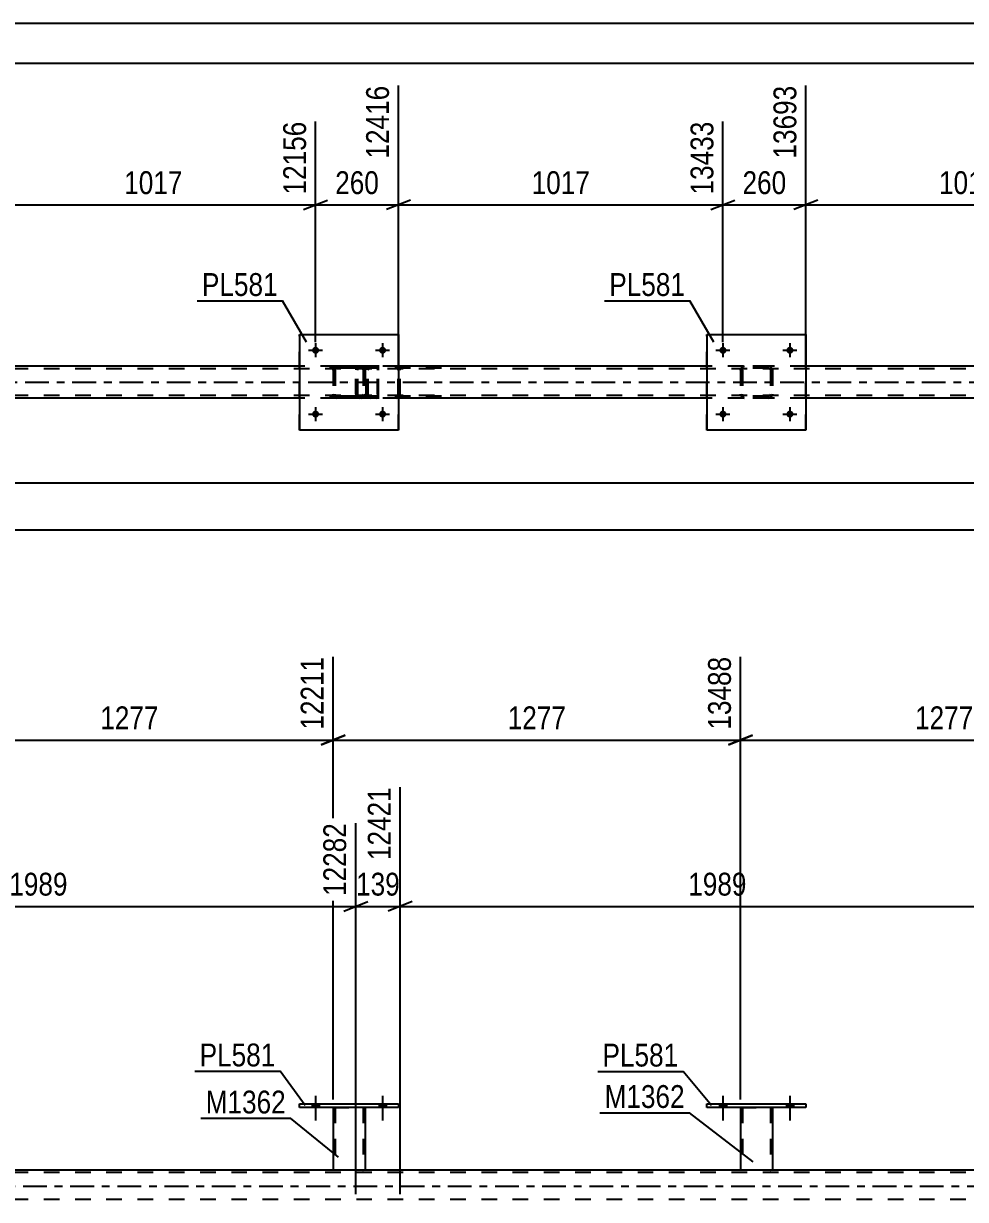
# Model space of a CAD drawing. Header units: millimetres. Extents: x 0 to 841, y 0 to 594.
# Drawn here: x 489.4 to 607.5, y 446.6 to 594 of the extents above; entities that cross this region are included whole.
import ezdxf

# ---------------------------------------------------------------- set-up
doc = ezdxf.new("R2010")
doc.units = ezdxf.units.MM
doc.linetypes.add('DXK_LINE_DOT2', pattern=[3.9198, 1.9599, -1.9599])
doc.linetypes.add('DXK_LINE_DOT3', pattern=[5.9187, 2.979, -0.9799, 0.9799, -0.9799])
doc.styles.add('Arial Narrow', font='ARIALN.TTF', dxfattribs={"height": 0.2})

# ---------------------------------------------------------------- blocks, each defined once
blk = doc.blocks.new('Unknown-232924980-1133')
at = {"color": 5, "linetype": 'Continuous'}
for p, q in [((841, 594), (0, 594)), ((836, 589), (5, 589))]:
    blk.add_line(p, q, dxfattribs=at)
blk = doc.blocks.new('Part-232924980-11378 - 11367')
at = {"color": 7, "linetype": 'DXK_LINE_DOT2'}
for p, q in [((532.42, 550.74), (532.38, 550.56)), ((532.38, 547.52), (532.38, 550.56)), ((532.63, 550.56), (532.65, 550.65)), ((532.63, 547.52), (532.63, 550.56)), ((532.65, 550.65), (532.71, 550.73)), ((532.89, 551.04), (532.69, 551)), ((532.71, 550.73), (532.79, 550.78)), ((532.79, 550.78), (532.89, 550.8)), ((541.83, 551.04), (532.89, 551.04)), ((541.83, 550.8), (532.89, 550.8)), ((536.32, 551), (536.12, 551.04)), ((536.12, 550.8), (536.22, 550.78)), ((536.22, 550.78), (536.3, 550.73)), ((536.3, 550.73), (536.36, 550.65)), ((536.36, 550.65), (536.38, 550.56)), ((536.38, 547.52), (536.38, 550.56)), ((536.62, 550.64), (536.6, 550.74)), ((536.64, 550.56), (536.62, 550.64)), ((536.64, 547.52), (536.64, 550.56)), ((532.38, 547.52), (532.42, 547.33)), ((532.65, 547.43), (532.63, 547.52)), ((532.71, 547.35), (532.65, 547.43)), ((532.69, 547.07), (532.89, 547.04)), ((532.79, 547.3), (532.71, 547.35)), ((532.89, 547.28), (532.79, 547.3)), ((541.83, 547.28), (532.89, 547.28)), ((541.83, 547.04), (532.89, 547.04)), ((536.22, 547.3), (536.12, 547.28)), ((536.12, 547.04), (536.32, 547.07)), ((536.3, 547.35), (536.22, 547.3)), ((536.36, 547.43), (536.3, 547.35)), ((536.38, 547.52), (536.36, 547.43)), ((536.6, 547.33), (536.62, 547.43)), ((536.62, 547.43), (536.64, 547.52))]:
    blk.add_line(p, q, dxfattribs=at)
for centre, start, end in [((532.87, 550.54), 110.7583, 155.68), ((536.14, 550.54), 24.32, 69.2417), ((532.87, 547.54), 204.32, 249.2417)]:
    blk.add_arc(centre, 0.496, start, end, dxfattribs=at)
blk = doc.blocks.new('Part-232924980-11379 - 11367')
at = {"color": 7, "linetype": 'DXK_LINE_DOT2'}
for p, q in [((533.65, 551.04), (526.68, 551.04)), ((533.65, 550.8), (526.68, 550.8)), ((531.1, 550.74), (531.06, 550.56)), ((531.06, 547.52), (531.06, 550.56)), ((531.31, 550.56), (531.33, 550.65)), ((531.31, 547.52), (531.31, 550.56)), ((531.33, 550.65), (531.39, 550.73)), ((531.56, 551.04), (531.37, 551)), ((531.39, 550.73), (531.47, 550.78)), ((531.47, 550.78), (531.56, 550.8)), ((532.38, 550.8), (532.38, 551.04)), ((533.76, 551), (533.65, 551.04)), ((533.65, 550.8), (533.71, 550.78)), ((533.71, 550.78), (533.75, 550.73)), ((533.75, 550.73), (533.78, 550.65)), ((533.85, 550.9), (533.76, 551)), ((533.78, 550.65), (533.79, 550.56)), ((533.79, 547.52), (533.79, 550.56)), ((533.9, 550.74), (533.85, 550.9)), ((533.93, 550.56), (533.9, 550.74)), ((533.93, 547.52), (533.93, 550.56)), ((533.65, 547.28), (526.68, 547.28)), ((533.65, 547.04), (526.68, 547.04)), ((531.06, 547.52), (531.1, 547.33)), ((531.33, 547.43), (531.31, 547.52)), ((531.39, 547.35), (531.33, 547.43)), ((531.37, 547.07), (531.56, 547.04)), ((531.47, 547.3), (531.39, 547.35)), ((531.56, 547.28), (531.47, 547.3)), ((532.38, 547.04), (532.38, 547.28)), ((533.71, 547.3), (533.65, 547.28)), ((533.65, 547.04), (533.76, 547.07)), ((533.75, 547.35), (533.71, 547.3)), ((533.78, 547.43), (533.75, 547.35)), ((533.76, 547.07), (533.85, 547.18)), ((533.79, 547.52), (533.78, 547.43)), ((533.85, 547.18), (533.9, 547.33)), ((533.9, 547.33), (533.93, 547.52))]:
    blk.add_line(p, q, dxfattribs=at)
for centre, start, end in [((531.55, 550.54), 111.1941, 156.1506), ((531.55, 547.53), 203.8494, 248.8059)]:
    blk.add_arc(centre, 0.492, start, end, dxfattribs=at)
blk = doc.blocks.new('Part-232924980-11456 - 11367')
at = {"color": 7, "linetype": 'DXK_LINE_DOT2'}
for p, q in [((760.45, 550.72), (39.78, 550.72)), ((536.43, 551.04), (524.03, 551.04)), ((587.51, 551.04), (575.11, 551.04)), ((760.45, 547.36), (39.78, 547.36)), ((536.43, 547.04), (524.03, 547.04)), ((587.51, 547.04), (575.11, 547.04))]:
    blk.add_line(p, q, dxfattribs=at)
at = {"color": 2, "linetype": 'Continuous'}
for p, q in [((524.03, 551.04), (485.35, 551.04)), ((575.11, 551.04), (536.43, 551.04)), ((626.19, 551.04), (587.51, 551.04)), ((524.03, 547.04), (485.35, 547.04)), ((575.11, 547.04), (536.43, 547.04)), ((626.19, 547.04), (587.51, 547.04))]:
    blk.add_line(p, q, dxfattribs=at)
at = {"color": 7, "linetype": 'DXK_LINE_DOT3'}
blk.add_line((39.78, 549.04), (760.45, 549.04), dxfattribs=at)
blk = doc.blocks.new('Part-232924980-32463 - 11367')
at = {"color": 7, "linetype": 'DXK_LINE_DOT2'}
for p, q in [((528.23, 550.56), (528.27, 550.74)), ((528.27, 550.74), (528.23, 550.56)), ((528.23, 550.56), (528.23, 547.52)), ((528.47, 550.56), (528.49, 550.65)), ((528.47, 550.56), (528.47, 547.52)), ((528.49, 550.65), (528.54, 550.73)), ((528.53, 551), (528.71, 551.04)), ((528.71, 551.04), (528.53, 551)), ((528.54, 550.73), (528.62, 550.78)), ((528.62, 550.78), (528.71, 550.8)), ((531.75, 551.04), (528.71, 551.04)), ((531.75, 550.8), (528.71, 550.8)), ((531.75, 551.04), (531.94, 551)), ((531.94, 551), (531.75, 551.04)), ((531.75, 550.8), (531.84, 550.78)), ((531.84, 550.78), (531.92, 550.73)), ((531.92, 550.73), (531.97, 550.65)), ((531.97, 550.65), (531.99, 550.56)), ((531.99, 550.56), (531.99, 547.52)), ((532.19, 550.74), (532.23, 550.56)), ((532.23, 550.56), (532.19, 550.74)), ((532.23, 550.56), (532.23, 547.52)), ((528.27, 547.33), (528.23, 547.52)), ((528.23, 547.52), (528.27, 547.33)), ((528.49, 547.43), (528.47, 547.52)), ((528.54, 547.35), (528.49, 547.43)), ((528.71, 547.04), (528.53, 547.07)), ((528.53, 547.07), (528.71, 547.04)), ((528.62, 547.3), (528.54, 547.35)), ((528.71, 547.28), (528.62, 547.3)), ((531.75, 547.28), (528.71, 547.28)), ((531.75, 547.04), (528.71, 547.04)), ((531.84, 547.3), (531.75, 547.28)), ((531.94, 547.07), (531.75, 547.04)), ((531.75, 547.04), (531.94, 547.07)), ((531.92, 547.35), (531.84, 547.3)), ((531.97, 547.43), (531.92, 547.35)), ((531.99, 547.52), (531.97, 547.43)), ((532.23, 547.52), (532.19, 547.33)), ((532.19, 547.33), (532.23, 547.52))]:
    blk.add_line(p, q, dxfattribs=at)
at = {"color": 7, "linetype": 'DXK_LINE_DOT3'}
blk.add_line((530.23, 549.04), (530.23, 549.04), dxfattribs=at)
at = {"color": 7, "linetype": 'DXK_LINE_DOT2'}
for centre, start, end in [((528.71, 550.56), 112.5, 157.5), ((528.71, 550.56), 112.5, 157.5), ((531.75, 550.56), 22.5, 67.5), ((531.75, 550.56), 22.5, 67.5), ((528.71, 547.52), 202.5, 247.5), ((528.71, 547.52), 202.5, 247.5), ((531.75, 547.52), 292.5, 337.5), ((531.75, 547.52), 292.5, 337.5)]:
    blk.add_arc(centre, 0.48, start, end, dxfattribs=at)
blk = doc.blocks.new('Part-232924980-32464 - 11367')
at = {"color": 2, "linetype": 'Continuous'}
for p, q in [((524.03, 555.04), (524.03, 543.04)), ((524.03, 555.04), (536.43, 555.04)), ((536.43, 555.04), (536.43, 543.04)), ((536.43, 543.04), (524.03, 543.04))]:
    blk.add_line(p, q, dxfattribs=at)
at = {"color": 7, "linetype": 'DXK_LINE_DOT2'}
for p, q in [((524.03, 543.04), (524.03, 555.04)), ((536.43, 543.04), (536.43, 555.04))]:
    blk.add_line(p, q, dxfattribs=at)
blk = doc.blocks.new('Part-232924980-32465 - 11367')
at = {"color": 7, "linetype": 'DXK_LINE_DOT2'}
for p, q in [((579.31, 550.56), (579.35, 550.74)), ((579.35, 550.74), (579.31, 550.56)), ((579.31, 550.56), (579.31, 547.52)), ((579.55, 550.56), (579.57, 550.65)), ((579.55, 550.56), (579.55, 547.52)), ((579.57, 550.65), (579.62, 550.73)), ((579.61, 551), (579.79, 551.04)), ((579.79, 551.04), (579.61, 551)), ((579.62, 550.73), (579.7, 550.78)), ((579.7, 550.78), (579.79, 550.8)), ((582.83, 551.04), (579.79, 551.04)), ((582.83, 550.8), (579.79, 550.8)), ((582.83, 551.04), (583.02, 551)), ((583.02, 551), (582.83, 551.04)), ((582.83, 550.8), (582.92, 550.78)), ((582.92, 550.78), (583, 550.73)), ((583, 550.73), (583.05, 550.65)), ((583.05, 550.65), (583.07, 550.56)), ((583.07, 550.56), (583.07, 547.52)), ((583.28, 550.74), (583.31, 550.56)), ((583.31, 550.56), (583.28, 550.74)), ((583.31, 550.56), (583.31, 547.52)), ((579.35, 547.33), (579.31, 547.52)), ((579.31, 547.52), (579.35, 547.33)), ((579.57, 547.43), (579.55, 547.52)), ((579.62, 547.35), (579.57, 547.43)), ((579.79, 547.04), (579.61, 547.07)), ((579.61, 547.07), (579.79, 547.04)), ((579.7, 547.3), (579.62, 547.35)), ((579.79, 547.28), (579.7, 547.3)), ((582.83, 547.28), (579.79, 547.28)), ((582.83, 547.04), (579.79, 547.04)), ((582.92, 547.3), (582.83, 547.28)), ((583.02, 547.07), (582.83, 547.04)), ((582.83, 547.04), (583.02, 547.07)), ((583, 547.35), (582.92, 547.3)), ((583.05, 547.43), (583, 547.35)), ((583.07, 547.52), (583.05, 547.43)), ((583.31, 547.52), (583.28, 547.33)), ((583.28, 547.33), (583.31, 547.52))]:
    blk.add_line(p, q, dxfattribs=at)
at = {"color": 7, "linetype": 'DXK_LINE_DOT3'}
blk.add_line((581.31, 549.04), (581.31, 549.04), dxfattribs=at)
at = {"color": 7, "linetype": 'DXK_LINE_DOT2'}
for centre, start, end in [((579.79, 550.56), 112.5, 157.5), ((579.79, 550.56), 112.5, 157.5), ((582.83, 550.56), 22.5, 67.5), ((582.83, 550.56), 22.5, 67.5), ((579.79, 547.52), 202.5, 247.5), ((579.79, 547.52), 202.5, 247.5), ((582.83, 547.52), 292.5, 337.5), ((582.83, 547.52), 292.5, 337.5)]:
    blk.add_arc(centre, 0.48, start, end, dxfattribs=at)
blk = doc.blocks.new('Part-232924980-32466 - 11367')
at = {"color": 2, "linetype": 'Continuous'}
for p, q in [((575.11, 555.04), (575.11, 543.04)), ((575.11, 555.04), (587.51, 555.04)), ((587.51, 555.04), (587.51, 543.04)), ((587.51, 543.04), (575.11, 543.04))]:
    blk.add_line(p, q, dxfattribs=at)
at = {"color": 7, "linetype": 'DXK_LINE_DOT2'}
for p, q in [((575.11, 543.04), (575.11, 555.04)), ((587.51, 543.04), (587.51, 555.04))]:
    blk.add_line(p, q, dxfattribs=at)
blk = doc.blocks.new('Bolt-232924980-32492 - 11367')
at = {"linetype": 'Continuous'}
for points in [[(526.47, 545.04, -1), (525.59, 545.04, -1)], [(534.87, 545.04, -1), (533.99, 545.04, -1)]]:
    blk.add_hatch(color=1, dxfattribs=at).paths.add_polyline_path(points)
at = {"color": 1, "linetype": 'Continuous'}
for p, q in [((526.03, 545.92), (526.03, 544.16)), ((534.43, 545.92), (534.43, 544.16)), ((525.15, 545.04), (526.91, 545.04)), ((533.55, 545.04), (535.31, 545.04))]:
    blk.add_line(p, q, dxfattribs=at)
blk = doc.blocks.new('Bolt-232924980-32493 - 11367')
at = {"linetype": 'Continuous'}
for points in [[(526.47, 553.04, -1), (525.59, 553.04, -1)], [(534.87, 553.04, -1), (533.99, 553.04, -1)]]:
    blk.add_hatch(color=1, dxfattribs=at).paths.add_polyline_path(points)
at = {"color": 1, "linetype": 'Continuous'}
for p, q in [((525.15, 553.04), (526.91, 553.04)), ((526.03, 553.92), (526.03, 552.16)), ((533.55, 553.04), (535.31, 553.04)), ((534.43, 553.92), (534.43, 552.16))]:
    blk.add_line(p, q, dxfattribs=at)
blk = doc.blocks.new('Bolt-232924980-32494 - 11367')
at = {"linetype": 'Continuous'}
for points in [[(577.55, 545.04, -1), (576.67, 545.04, -1)], [(585.95, 545.04, -1), (585.07, 545.04, -1)]]:
    blk.add_hatch(color=1, dxfattribs=at).paths.add_polyline_path(points)
at = {"color": 1, "linetype": 'Continuous'}
for p, q in [((577.11, 545.92), (577.11, 544.16)), ((585.51, 545.92), (585.51, 544.16)), ((576.23, 545.04), (577.99, 545.04)), ((584.63, 545.04), (586.39, 545.04))]:
    blk.add_line(p, q, dxfattribs=at)
blk = doc.blocks.new('Bolt-232924980-32495 - 11367')
at = {"linetype": 'Continuous'}
for points in [[(577.55, 553.04, -1), (576.67, 553.04, -1)], [(585.95, 553.04, -1), (585.07, 553.04, -1)]]:
    blk.add_hatch(color=1, dxfattribs=at).paths.add_polyline_path(points)
at = {"color": 1, "linetype": 'Continuous'}
for p, q in [((576.23, 553.04), (577.99, 553.04)), ((577.11, 553.92), (577.11, 552.16)), ((584.63, 553.04), (586.39, 553.04)), ((585.51, 553.92), (585.51, 552.16))]:
    blk.add_line(p, q, dxfattribs=at)
blk = doc.blocks.new('Part-232924980-32833 - 2334')
at = {"color": 2, "linetype": 'Continuous'}
for p, q in [((575.11, 458.12), (575.11, 458.6)), ((575.11, 458.6), (587.51, 458.6)), ((587.51, 458.6), (587.51, 458.12)), ((587.51, 458.12), (575.11, 458.12))]:
    blk.add_line(p, q, dxfattribs=at)
blk = doc.blocks.new('Part-232924980-2518 - 2334')
at = {"color": 2, "linetype": 'Continuous'}
blk.add_line((760.45, 450.28), (98.71, 450.28), dxfattribs=at)
at = {"color": 7, "linetype": 'DXK_LINE_DOT2'}
for p, q in [((760.45, 449.96), (98.71, 449.96)), ((760.45, 446.6), (98.71, 446.6))]:
    blk.add_line(p, q, dxfattribs=at)
at = {"color": 7, "linetype": 'DXK_LINE_DOT3'}
blk.add_line((98.71, 448.28), (760.45, 448.28), dxfattribs=at)
blk = doc.blocks.new('Bolt-232924980-32860 - 2334')
at = {"linetype": 'Continuous'}
for points in [[(525.59, 458.12), (526.47, 458.12), (526.47, 458.6), (525.59, 458.6)], [(533.99, 458.12), (534.87, 458.12), (534.87, 458.6), (533.99, 458.6)]]:
    blk.add_hatch(color=1, dxfattribs=at).paths.add_polyline_path(points)
at = {"color": 1, "linetype": 'Continuous'}
for p, q in [((525.59, 458.6), (525.59, 458.12)), ((526.03, 459.6), (526.03, 456.48)), ((526.47, 458.6), (526.47, 458.12)), ((533.99, 458.6), (533.99, 458.12)), ((534.43, 459.6), (534.43, 456.48)), ((534.87, 458.6), (534.87, 458.12))]:
    blk.add_line(p, q, dxfattribs=at)
blk = doc.blocks.new('Bolt-232924980-32861 - 2334')
at = {"linetype": 'Continuous'}
for points in [[(576.67, 458.12), (577.55, 458.12), (577.55, 458.6), (576.67, 458.6)], [(585.07, 458.12), (585.95, 458.12), (585.95, 458.6), (585.07, 458.6)]]:
    blk.add_hatch(color=1, dxfattribs=at).paths.add_polyline_path(points)
at = {"color": 1, "linetype": 'Continuous'}
for p, q in [((576.67, 458.6), (576.67, 458.12)), ((577.11, 459.6), (577.11, 456.48)), ((577.55, 458.6), (577.55, 458.12)), ((585.07, 458.6), (585.07, 458.12)), ((585.51, 459.6), (585.51, 456.48)), ((585.95, 458.6), (585.95, 458.12))]:
    blk.add_line(p, q, dxfattribs=at)
blk = doc.blocks.new('Part-232924980-32830 - 2334')
at = {"color": 2, "linetype": 'Continuous'}
for p, q in [((528.23, 458.12), (528.23, 450.28)), ((532.23, 458.12), (532.23, 450.28)), ((532.19, 450.28), (528.23, 450.28)), ((532.23, 450.28), (532.19, 450.28))]:
    blk.add_line(p, q, dxfattribs=at)
at = {"color": 7, "linetype": 'DXK_LINE_DOT2'}
for p, q in [((528.23, 458.12), (532.23, 458.12)), ((528.23, 458.12), (528.23, 458.12)), ((528.23, 458.12), (528.23, 458.12)), ((528.47, 458.12), (528.47, 450.28)), ((531.99, 458.12), (531.99, 450.28)), ((532.23, 458.12), (532.23, 458.12)), ((532.23, 458.12), (532.23, 458.12)), ((531.97, 450.28), (531.99, 450.28)), ((532.23, 450.28), (532.23, 450.28))]:
    blk.add_line(p, q, dxfattribs=at)
blk = doc.blocks.new('Part-232924980-32831 - 2334')
at = {"color": 2, "linetype": 'Continuous'}
for p, q in [((524.03, 458.12), (524.03, 458.6)), ((524.03, 458.6), (536.43, 458.6)), ((536.43, 458.6), (536.43, 458.12)), ((536.43, 458.12), (524.03, 458.12))]:
    blk.add_line(p, q, dxfattribs=at)
blk = doc.blocks.new('Part-232924980-32832 - 2334')
at = {"color": 2, "linetype": 'Continuous'}
for p, q in [((579.31, 458.12), (579.31, 450.28)), ((583.31, 458.12), (583.31, 450.28)), ((583.28, 450.28), (579.31, 450.28)), ((583.31, 450.28), (583.28, 450.28))]:
    blk.add_line(p, q, dxfattribs=at)
at = {"color": 7, "linetype": 'DXK_LINE_DOT2'}
for p, q in [((579.31, 458.12), (583.31, 458.12)), ((579.31, 458.12), (579.31, 458.12)), ((579.31, 458.12), (579.31, 458.12)), ((579.55, 458.12), (579.55, 450.28)), ((583.07, 458.12), (583.07, 450.28)), ((583.31, 458.12), (583.31, 458.12)), ((583.31, 458.12), (583.31, 458.12)), ((583.05, 450.28), (583.07, 450.28)), ((583.31, 450.28), (583.31, 450.28))]:
    blk.add_line(p, q, dxfattribs=at)
blk = doc.blocks.new('Bolt-232924980-32859 - 2334')
at = {"linetype": 'Continuous'}
for points in [[(525.59, 458.12), (526.47, 458.12), (526.47, 458.6), (525.59, 458.6)], [(533.99, 458.12), (534.87, 458.12), (534.87, 458.6), (533.99, 458.6)]]:
    blk.add_hatch(color=1, dxfattribs=at).paths.add_polyline_path(points)
at = {"color": 1, "linetype": 'Continuous'}
for p, q in [((525.59, 458.6), (525.59, 458.12)), ((526.03, 459.6), (526.03, 456.48)), ((526.47, 458.6), (526.47, 458.12)), ((533.99, 458.6), (533.99, 458.12)), ((534.43, 459.6), (534.43, 456.48)), ((534.87, 458.6), (534.87, 458.12))]:
    blk.add_line(p, q, dxfattribs=at)
blk = doc.blocks.new('Bolt-232924980-32862 - 2334')
at = {"linetype": 'Continuous'}
for points in [[(576.67, 458.12), (577.55, 458.12), (577.55, 458.6), (576.67, 458.6)], [(585.07, 458.12), (585.95, 458.12), (585.95, 458.6), (585.07, 458.6)]]:
    blk.add_hatch(color=1, dxfattribs=at).paths.add_polyline_path(points)
at = {"color": 1, "linetype": 'Continuous'}
for p, q in [((576.67, 458.6), (576.67, 458.12)), ((577.11, 459.6), (577.11, 456.48)), ((577.55, 458.6), (577.55, 458.12)), ((585.07, 458.6), (585.07, 458.12)), ((585.51, 459.6), (585.51, 456.48)), ((585.95, 458.6), (585.95, 458.12))]:
    blk.add_line(p, q, dxfattribs=at)
blk = doc.blocks.new('StraightDimension-232924980-16162 - 11367')
at = {"color": 7, "linetype": 'Continuous'}
blk.add_line((39.78, 536.44), (760.45, 536.44), dxfattribs=at)
blk = doc.blocks.new('StraightDimension-232924980-35553 - 11367')
at = {"color": 7, "linetype": 'Continuous'}
blk.add_line((39.14, 530.54), (761.09, 530.54), dxfattribs=at)
blk = doc.blocks.new('StraightDimension-232924980-35659 - 11367')
at = {"color": 7, "linetype": 'Continuous'}
for p, q in [((587.51, 552.04), (587.51, 586.22)), ((628.19, 554.04), (628.19, 581.72)), ((589.01, 571.87), (586.01, 570.67)), ((587.51, 571.27), (628.19, 571.27)), ((626.69, 570.67), (629.69, 571.87))]:
    blk.add_line(p, q, dxfattribs=at)
at = {"color": 0}
blk.add_wipeout([(612.11, 572.02), (612.11, 576.22), (603.6, 576.22), (603.6, 572.02)], dxfattribs=at)
at = {"color": 3, "style": 'Arial Narrow'}
blk.add_text('1017', height=2.863, dxfattribs=at).set_placement((604.2, 572.62))
at = {"color": 0, "linetype": 'Continuous'}
blk.add_wipeout([(627.59, 582.32), (623.39, 582.32), (623.39, 571.97), (627.59, 571.97)], dxfattribs=at)
at = {"color": 3, "linetype": 'Continuous', "style": 'Arial Narrow'}
blk.add_text('14710', height=2.863, rotation=90.0002, dxfattribs=at).set_placement((626.99, 572.57))
blk = doc.blocks.new('StraightDimension-232924980-35660 - 11367')
at = {"color": 7, "linetype": 'Continuous'}
for p, q in [((587.51, 552.04), (587.51, 586.22)), ((577.11, 554.04), (577.11, 581.72)), ((575.61, 570.67), (578.61, 571.87)), ((577.11, 571.27), (587.51, 571.27)), ((589.01, 571.87), (586.01, 570.67))]:
    blk.add_line(p, q, dxfattribs=at)
at = {"color": 0}
blk.add_wipeout([(585.65, 572.02), (585.65, 576.22), (578.97, 576.22), (578.97, 572.02)], dxfattribs=at)
at = {"color": 3, "style": 'Arial Narrow'}
blk.add_text('260', height=2.863, dxfattribs=at).set_placement((579.57, 572.62))
at = {"color": 0, "linetype": 'Continuous'}
blk.add_wipeout([(586.91, 586.82), (582.71, 586.82), (582.71, 576.47), (586.91, 576.47)], dxfattribs=at)
at = {"color": 3, "linetype": 'Continuous', "style": 'Arial Narrow'}
blk.add_text('13693', height=2.863, rotation=90.0002, dxfattribs=at).set_placement((586.31, 577.07))
blk = doc.blocks.new('StraightDimension-232924980-35661 - 11367')
at = {"color": 7, "linetype": 'Continuous'}
for p, q in [((536.43, 552.04), (536.43, 586.22)), ((577.11, 554.04), (577.11, 581.72)), ((537.93, 571.87), (534.93, 570.67)), ((536.43, 571.27), (577.11, 571.27)), ((575.61, 570.67), (578.61, 571.87))]:
    blk.add_line(p, q, dxfattribs=at)
at = {"color": 0}
blk.add_wipeout([(561.03, 572.02), (561.03, 576.22), (552.52, 576.22), (552.52, 572.02)], dxfattribs=at)
at = {"color": 3, "style": 'Arial Narrow'}
blk.add_text('1017', height=2.863, dxfattribs=at).set_placement((553.12, 572.62))
at = {"color": 0, "linetype": 'Continuous'}
blk.add_wipeout([(576.51, 582.32), (572.31, 582.32), (572.31, 571.97), (576.51, 571.97)], dxfattribs=at)
at = {"color": 3, "linetype": 'Continuous', "style": 'Arial Narrow'}
blk.add_text('13433', height=2.863, rotation=90.0002, dxfattribs=at).set_placement((575.91, 572.57))
blk = doc.blocks.new('StraightDimension-232924980-35662 - 11367')
at = {"color": 7, "linetype": 'Continuous'}
for p, q in [((536.43, 552.04), (536.43, 586.22)), ((526.03, 554.04), (526.03, 581.72)), ((524.53, 570.67), (527.53, 571.87)), ((526.03, 571.27), (536.43, 571.27)), ((537.93, 571.87), (534.93, 570.67))]:
    blk.add_line(p, q, dxfattribs=at)
at = {"color": 0}
blk.add_wipeout([(534.57, 572.02), (534.57, 576.22), (527.89, 576.22), (527.89, 572.02)], dxfattribs=at)
at = {"color": 3, "style": 'Arial Narrow'}
blk.add_text('260', height=2.863, dxfattribs=at).set_placement((528.49, 572.62))
at = {"color": 0, "linetype": 'Continuous'}
blk.add_wipeout([(535.83, 586.82), (531.63, 586.82), (531.63, 576.47), (535.83, 576.47)], dxfattribs=at)
at = {"color": 3, "linetype": 'Continuous', "style": 'Arial Narrow'}
blk.add_text('12416', height=2.863, rotation=90.0002, dxfattribs=at).set_placement((535.23, 577.07))
blk = doc.blocks.new('StraightDimension-232924980-35663 - 11367')
at = {"color": 7, "linetype": 'Continuous'}
for p, q in [((485.35, 552.04), (485.35, 586.22)), ((526.03, 554.04), (526.03, 581.72)), ((486.85, 571.87), (483.85, 570.67)), ((485.35, 571.27), (526.03, 571.27)), ((524.53, 570.67), (527.53, 571.87))]:
    blk.add_line(p, q, dxfattribs=at)
at = {"color": 0}
blk.add_wipeout([(509.95, 572.02), (509.95, 576.22), (501.43, 576.22), (501.43, 572.02)], dxfattribs=at)
at = {"color": 3, "style": 'Arial Narrow'}
blk.add_text('1017', height=2.863, dxfattribs=at).set_placement((502.03, 572.62))
at = {"color": 0, "linetype": 'Continuous'}
blk.add_wipeout([(525.43, 582.32), (521.23, 582.32), (521.23, 571.97), (525.43, 571.97)], dxfattribs=at)
at = {"color": 3, "linetype": 'Continuous', "style": 'Arial Narrow'}
blk.add_text('12156', height=2.863, rotation=90.0002, dxfattribs=at).set_placement((524.83, 572.57))
blk = doc.blocks.new('StraightDimension-232924980-10070 - 2334')
at = {"color": 7, "linetype": 'Continuous'}
for p, q in [((536.64, 447.28), (536.64, 498.28)), ((531.06, 447.28), (531.06, 493.78)), ((529.56, 482.74), (532.56, 483.94)), ((538.14, 483.94), (535.14, 482.74)), ((531.06, 483.34), (536.64, 483.34))]:
    blk.add_line(p, q, dxfattribs=at)
at = {"color": 0}
blk.add_wipeout([(537.19, 484.09), (537.19, 488.29), (530.51, 488.29), (530.51, 484.09)], dxfattribs=at)
at = {"color": 3, "style": 'Arial Narrow'}
blk.add_text('139', height=2.863, dxfattribs=at).set_placement((531.11, 484.69))
at = {"color": 0, "linetype": 'Continuous'}
blk.add_wipeout([(536.04, 498.88), (531.84, 498.88), (531.84, 488.54), (536.04, 488.54)], dxfattribs=at)
at = {"color": 3, "linetype": 'Continuous', "style": 'Arial Narrow'}
blk.add_text('12421', height=2.863, rotation=90.0002, dxfattribs=at).set_placement((535.44, 489.14))
blk = doc.blocks.new('StraightDimension-232924980-36413 - 2334')
at = {"color": 7, "linetype": 'Continuous'}
for p, q in [((477.15, 459.12), (477.15, 514.63)), ((528.23, 459.12), (528.23, 514.63)), ((478.65, 504.79), (475.65, 503.59)), ((477.15, 504.19), (528.23, 504.19)), ((526.73, 503.59), (529.73, 504.79))]:
    blk.add_line(p, q, dxfattribs=at)
at = {"color": 0}
blk.add_wipeout([(506.95, 504.94), (506.95, 509.14), (498.43, 509.14), (498.43, 504.94)], dxfattribs=at)
at = {"color": 3, "style": 'Arial Narrow'}
blk.add_text('1277', height=2.863, dxfattribs=at).set_placement((499.03, 505.54))
at = {"color": 0, "linetype": 'Continuous'}
blk.add_wipeout([(527.63, 515.23), (523.43, 515.23), (523.43, 504.89), (527.63, 504.89)], dxfattribs=at)
at = {"color": 3, "linetype": 'Continuous', "style": 'Arial Narrow'}
blk.add_text('12211', height=2.863, rotation=90.0002, dxfattribs=at).set_placement((527.03, 505.49))
blk = doc.blocks.new('StraightDimension-232924980-36412 - 2334')
at = {"color": 7, "linetype": 'Continuous'}
for p, q in [((528.23, 459.12), (528.23, 514.63)), ((579.31, 459.12), (579.31, 514.63)), ((529.73, 504.79), (526.73, 503.59)), ((528.23, 504.19), (579.31, 504.19)), ((577.81, 503.59), (580.81, 504.79))]:
    blk.add_line(p, q, dxfattribs=at)
at = {"color": 0}
blk.add_wipeout([(558.03, 504.94), (558.03, 509.14), (549.52, 509.14), (549.52, 504.94)], dxfattribs=at)
at = {"color": 3, "style": 'Arial Narrow'}
blk.add_text('1277', height=2.863, dxfattribs=at).set_placement((550.12, 505.54))
at = {"color": 0, "linetype": 'Continuous'}
blk.add_wipeout([(578.71, 515.23), (574.51, 515.23), (574.51, 504.89), (578.71, 504.89)], dxfattribs=at)
at = {"color": 3, "linetype": 'Continuous', "style": 'Arial Narrow'}
blk.add_text('13488', height=2.863, rotation=90.0002, dxfattribs=at).set_placement((578.11, 505.49))
blk = doc.blocks.new('StraightDimension-232924980-10069 - 2334')
at = {"color": 7, "linetype": 'Continuous'}
for p, q in [((536.64, 447.28), (536.64, 498.28)), ((616.19, 447.28), (616.19, 493.78)), ((538.14, 483.94), (535.14, 482.74)), ((614.69, 482.74), (617.69, 483.94)), ((536.64, 483.34), (616.19, 483.34))]:
    blk.add_line(p, q, dxfattribs=at)
at = {"color": 0}
blk.add_wipeout([(580.67, 484.09), (580.67, 488.29), (572.16, 488.29), (572.16, 484.09)], dxfattribs=at)
at = {"color": 3, "style": 'Arial Narrow'}
blk.add_text('1989', height=2.863, dxfattribs=at).set_placement((572.76, 484.69))
at = {"color": 0, "linetype": 'Continuous'}
blk.add_wipeout([(615.59, 494.38), (611.39, 494.38), (611.39, 484.04), (615.59, 484.04)], dxfattribs=at)
at = {"color": 3, "linetype": 'Continuous', "style": 'Arial Narrow'}
blk.add_text('14410', height=2.863, rotation=90.0002, dxfattribs=at).set_placement((614.99, 484.64))
blk = doc.blocks.new('StraightDimension-232924980-10071 - 2334')
at = {"color": 7, "linetype": 'Continuous'}
for p, q in [((451.5, 447.28), (451.5, 498.28)), ((531.06, 447.28), (531.06, 493.78)), ((453, 483.94), (450, 482.74)), ((529.56, 482.74), (532.56, 483.94)), ((451.5, 483.34), (531.06, 483.34))]:
    blk.add_line(p, q, dxfattribs=at)
at = {"color": 0}
blk.add_wipeout([(495.54, 484.09), (495.54, 488.29), (487.02, 488.29), (487.02, 484.09)], dxfattribs=at)
at = {"color": 3, "style": 'Arial Narrow'}
blk.add_text('1989', height=2.863, dxfattribs=at).set_placement((487.62, 484.69))
at = {"color": 0, "linetype": 'Continuous'}
blk.add_wipeout([(530.46, 494.38), (526.26, 494.38), (526.26, 484.04), (530.46, 484.04)], dxfattribs=at)
at = {"color": 3, "linetype": 'Continuous', "style": 'Arial Narrow'}
blk.add_text('12282', height=2.863, rotation=90.0002, dxfattribs=at).set_placement((529.86, 484.64))
blk = doc.blocks.new('StraightDimension-232924980-36411 - 2334')
at = {"color": 7, "linetype": 'Continuous'}
for p, q in [((579.31, 459.12), (579.31, 514.63)), ((630.39, 459.12), (630.39, 514.63)), ((580.81, 504.79), (577.81, 503.59)), ((579.31, 504.19), (630.39, 504.19)), ((628.89, 503.59), (631.89, 504.79))]:
    blk.add_line(p, q, dxfattribs=at)
at = {"color": 0}
blk.add_wipeout([(609.11, 504.94), (609.11, 509.14), (600.6, 509.14), (600.6, 504.94)], dxfattribs=at)
at = {"color": 3, "style": 'Arial Narrow'}
blk.add_text('1277', height=2.863, dxfattribs=at).set_placement((601.2, 505.54))
at = {"color": 0, "linetype": 'Continuous'}
blk.add_wipeout([(629.79, 515.23), (625.59, 515.23), (625.59, 504.89), (629.79, 504.89)], dxfattribs=at)
at = {"color": 3, "linetype": 'Continuous', "style": 'Arial Narrow'}
blk.add_text('14765', height=2.863, rotation=90.0002, dxfattribs=at).set_placement((629.19, 505.49))
blk = doc.blocks.new('Mark-232924980-35591 - 11367')
at = {"color": 0}
blk.add_wipeout([(521.28, 559.85), (521.28, 562.85), (511.78, 562.85), (511.78, 559.85)], dxfattribs=at)
blk.add_wipeout([(521.28, 559.85), (521.28, 562.85), (511.78, 562.85), (511.78, 559.85)], dxfattribs=at)
at = {"color": 30, "linetype": 'Continuous'}
for p in [(511.18, 559.25), (524.88, 554.05)]:
    blk.add_line(p, (521.88, 559.25), dxfattribs=at)
at = {"color": 3, "style": 'Arial Narrow'}
blk.add_text('PL581', height=2.863, dxfattribs=at).set_placement((511.78, 559.85))
blk = doc.blocks.new('Mark-232924980-35594 - 11367')
at = {"color": 0}
blk.add_wipeout([(572.36, 559.85), (572.36, 562.85), (562.86, 562.85), (562.86, 559.85)], dxfattribs=at)
blk.add_wipeout([(572.36, 559.85), (572.36, 562.85), (562.86, 562.85), (562.86, 559.85)], dxfattribs=at)
at = {"color": 30, "linetype": 'Continuous'}
for p in [(562.26, 559.25), (575.96, 554.05)]:
    blk.add_line(p, (572.96, 559.25), dxfattribs=at)
at = {"color": 3, "style": 'Arial Narrow'}
blk.add_text('PL581', height=2.863, dxfattribs=at).set_placement((562.86, 559.85))
blk = doc.blocks.new('Mark-232924980-36777 - 2334')
at = {"color": 0}
blk.add_wipeout([(572.32, 458.07), (572.32, 461.07), (562.27, 461.07), (562.27, 458.07)], dxfattribs=at)
blk.add_wipeout([(572.32, 458.07), (572.32, 461.07), (562.27, 461.07), (562.27, 458.07)], dxfattribs=at)
at = {"color": 30, "linetype": 'Continuous'}
for p in [(561.67, 457.47), (580.9, 451.3)]:
    blk.add_line(p, (572.92, 457.47), dxfattribs=at)
at = {"color": 3, "style": 'Arial Narrow'}
blk.add_text('M1362', height=2.863, dxfattribs=at).set_placement((562.27, 458.07))
blk = doc.blocks.new('Mark-232924980-36774 - 2334')
at = {"color": 0}
blk.add_wipeout([(520.99, 463.28), (520.99, 466.28), (511.49, 466.28), (511.49, 463.28)], dxfattribs=at)
blk.add_wipeout([(520.99, 463.28), (520.99, 466.28), (511.49, 466.28), (511.49, 463.28)], dxfattribs=at)
at = {"color": 30, "linetype": 'Continuous'}
for p in [(510.89, 462.68), (524.7, 458.38)]:
    blk.add_line(p, (521.59, 462.68), dxfattribs=at)
at = {"color": 3, "style": 'Arial Narrow'}
blk.add_text('PL581', height=2.863, dxfattribs=at).set_placement((511.49, 463.28))
blk = doc.blocks.new('Mark-232924980-36771 - 2334')
at = {"color": 0}
blk.add_wipeout([(522.3, 457.38), (522.3, 460.38), (512.25, 460.38), (512.25, 457.38)], dxfattribs=at)
blk.add_wipeout([(522.3, 457.38), (522.3, 460.38), (512.25, 460.38), (512.25, 457.38)], dxfattribs=at)
at = {"color": 30, "linetype": 'Continuous'}
for p in [(511.65, 456.78), (528.89, 451.92)]:
    blk.add_line(p, (522.9, 456.78), dxfattribs=at)
at = {"color": 3, "style": 'Arial Narrow'}
blk.add_text('M1362', height=2.863, dxfattribs=at).set_placement((512.25, 457.38))
blk = doc.blocks.new('Mark-232924980-36780 - 2334')
at = {"color": 0}
blk.add_wipeout([(571.51, 463.26), (571.51, 466.26), (562.01, 466.26), (562.01, 463.26)], dxfattribs=at)
blk.add_wipeout([(571.51, 463.26), (571.51, 466.26), (562.01, 466.26), (562.01, 463.26)], dxfattribs=at)
at = {"color": 30, "linetype": 'Continuous'}
for p in [(561.41, 462.66), (575.66, 458.37)]:
    blk.add_line(p, (572.11, 462.66), dxfattribs=at)
at = {"color": 3, "style": 'Arial Narrow'}
blk.add_text('PL581', height=2.863, dxfattribs=at).set_placement((562.01, 463.26))

msp = doc.modelspace()

# ---------------------------------------------------------------- block references
for name in ['Unknown-232924980-1133', 'Part-232924980-32464 - 11367', 'Part-232924980-32466 - 11367', 'Part-232924980-11456 - 11367', 'Bolt-232924980-32493 - 11367', 'Bolt-232924980-32495 - 11367', 'Part-232924980-11379 - 11367', 'Part-232924980-32463 - 11367', 'Part-232924980-11378 - 11367', 'Part-232924980-32465 - 11367', 'Bolt-232924980-32492 - 11367', 'Bolt-232924980-32494 - 11367', 'Part-232924980-32831 - 2334', 'Bolt-232924980-32860 - 2334', 'Bolt-232924980-32859 - 2334', 'Part-232924980-32833 - 2334', 'Bolt-232924980-32861 - 2334', 'Bolt-232924980-32862 - 2334', 'Part-232924980-32830 - 2334', 'Part-232924980-32832 - 2334', 'Part-232924980-2518 - 2334']:
    msp.add_blockref(name, (0, 0))

# ---------------------------------------------------------------- next in the draw order: block references
for name in ['StraightDimension-232924980-35659 - 11367', 'StraightDimension-232924980-16162 - 11367', 'StraightDimension-232924980-10070 - 2334']:
    msp.add_blockref(name, (0, 0))

# ---------------------------------------------------------------- next in the draw order: block references
for name in ['StraightDimension-232924980-35660 - 11367', 'StraightDimension-232924980-35553 - 11367', 'StraightDimension-232924980-36413 - 2334']:
    msp.add_blockref(name, (0, 0))

# ---------------------------------------------------------------- next in the draw order: block references
for name in ['StraightDimension-232924980-35661 - 11367', 'StraightDimension-232924980-36412 - 2334']:
    msp.add_blockref(name, (0, 0))

# ---------------------------------------------------------------- next in the draw order: block references
for name in ['StraightDimension-232924980-35662 - 11367', 'Mark-232924980-35594 - 11367', 'StraightDimension-232924980-10071 - 2334', 'StraightDimension-232924980-10069 - 2334']:
    msp.add_blockref(name, (0, 0))

# ---------------------------------------------------------------- next in the draw order: block references
for name in ['StraightDimension-232924980-35663 - 11367', 'StraightDimension-232924980-36411 - 2334', 'Mark-232924980-36774 - 2334']:
    msp.add_blockref(name, (0, 0))

# ---------------------------------------------------------------- next in the draw order: block references
for name in ['Mark-232924980-35591 - 11367', 'Mark-232924980-36771 - 2334', 'Mark-232924980-36777 - 2334']:
    msp.add_blockref(name, (0, 0))

# ---------------------------------------------------------------- next in the draw order: block references
msp.add_blockref('Mark-232924980-36780 - 2334', (0, 0))

doc.saveas('drawing.dxf')
